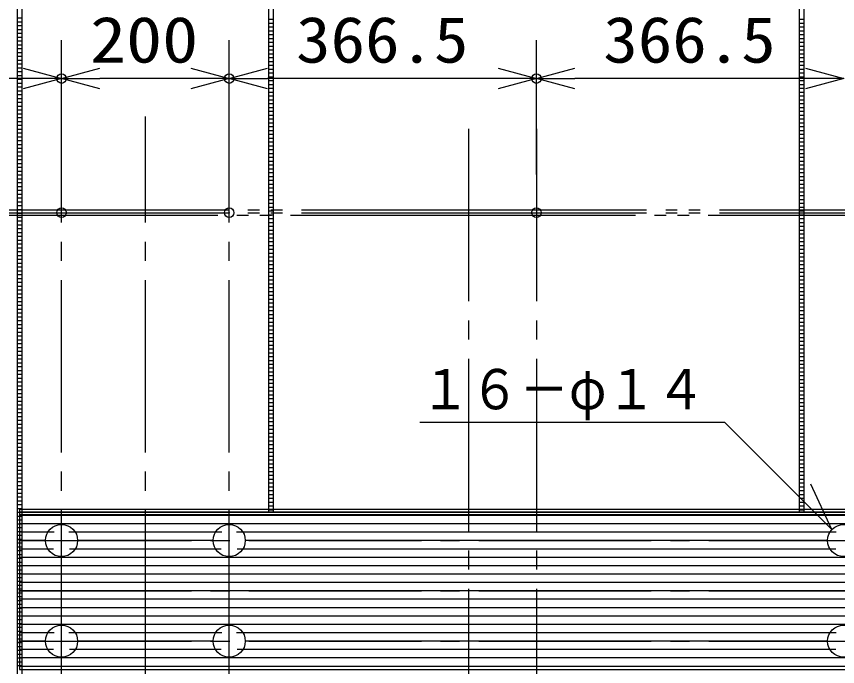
# Model space of a CAD drawing. Units: millimetres on the paper. Extents: x -384 to 384, y -238 to 239.
# Drawn here: x 169.67 to 212.52, y -123.92 to -89.99 of the extents above; entities that cross this region are included whole.
import ezdxf
from ezdxf.enums import TextEntityAlignment as Align

# ---------------------------------------------------------------- set-up
doc = ezdxf.new("R2010")
doc.units = ezdxf.units.MM
doc.header["$PDMODE"] = 32
doc.header["$PDSIZE"] = 0.5
doc.linetypes.add('CHAIN2', pattern=[12, 9, -1, 1, -1])
doc.linetypes.add('LONG_DOUBLE_CHAIN', pattern=[21.8, 18, -1, 0.6, -0.6, 0.6, -1])
for name, color, linetype in [('0-1_GAIKEI', 7, 'Continuous'), ('0-3_WAKU', 4, 'Continuous'), ('0-4_0', 1, 'Continuous'), ('0-5_SUNPO', 3, 'Continuous'), ('0-6_DEFPOINTS', 7, 'Continuous')]:
    doc.layers.add(name, color=color, linetype=linetype)
doc.styles.add('ＭＳ ゴシック', font='')
doc.styles.get('ＭＳ ゴシック').set_extended_font_data('MS Gothic')

# ---------------------------------------------------------------- blocks, each defined once
blk = doc.blocks.new('_OPEN30')
at = {"layer": '0-3_WAKU', "color": 7}
blk.add_line((0, 0), (-1, 0), dxfattribs=at)
blk.add_lwpolyline([(-1, 0.2679), (0, 0), (-1, -0.2679)], dxfattribs=at)

msp = doc.modelspace()

# ---------------------------------------------------------------- linework, layer by layer
at = {"layer": '0-1_GAIKEI'}
for p, q in [((169.967, -90.082), (169.705, -90.082)), ((169.967, -90.282), (169.705, -90.282)), ((183.092, -90.155), (182.83, -90.155)), ((183.092, -90.355), (182.83, -90.355)), ((210.786, -90.155), (210.523, -90.155)), ((210.786, -90.355), (210.523, -90.355)), ((169.967, -90.482), (169.705, -90.482)), ((169.967, -90.682), (169.705, -90.682)), ((183.092, -90.555), (182.83, -90.555)), ((183.092, -90.755), (182.83, -90.755)), ((210.786, -90.555), (210.523, -90.555)), ((210.786, -90.755), (210.523, -90.755)), ((169.967, -90.882), (169.705, -90.882)), ((169.967, -91.082), (169.705, -91.082)), ((169.967, -91.282), (169.705, -91.282)), ((183.092, -90.955), (182.83, -90.955)), ((183.092, -91.155), (182.83, -91.155)), ((210.786, -90.955), (210.523, -90.955)), ((210.786, -91.155), (210.523, -91.155)), ((169.967, -91.482), (169.705, -91.482)), ((169.967, -91.682), (169.705, -91.682)), ((183.092, -91.355), (182.83, -91.355)), ((183.092, -91.555), (182.83, -91.555)), ((210.786, -91.355), (210.523, -91.355)), ((210.786, -91.555), (210.523, -91.555)), ((169.967, -91.882), (169.705, -91.882)), ((169.967, -92.082), (169.705, -92.082)), ((183.092, -91.755), (182.83, -91.755)), ((183.092, -91.955), (182.83, -91.955)), ((210.786, -91.755), (210.523, -91.755)), ((210.786, -91.955), (210.523, -91.955)), ((169.967, -92.282), (169.705, -92.282)), ((169.967, -92.482), (169.705, -92.482)), ((183.092, -92.155), (182.83, -92.155)), ((183.092, -92.355), (182.83, -92.355)), ((183.092, -92.555), (182.83, -92.555)), ((210.786, -92.155), (210.523, -92.155)), ((210.786, -92.355), (210.523, -92.355)), ((210.786, -92.555), (210.523, -92.555)), ((169.967, -92.682), (169.705, -92.682)), ((169.967, -92.882), (169.705, -92.882)), ((183.092, -92.755), (182.83, -92.755)), ((183.092, -92.955), (182.83, -92.955)), ((210.786, -92.755), (210.523, -92.755)), ((210.786, -92.955), (210.523, -92.955)), ((169.967, -93.082), (169.705, -93.082)), ((169.967, -93.282), (169.705, -93.282)), ((183.092, -93.155), (182.83, -93.155)), ((183.092, -93.355), (182.83, -93.355)), ((210.786, -93.155), (210.523, -93.155)), ((210.786, -93.355), (210.523, -93.355)), ((169.967, -93.482), (169.705, -93.482)), ((169.967, -93.682), (169.705, -93.682)), ((183.092, -93.555), (182.83, -93.555)), ((183.092, -93.755), (182.83, -93.755)), ((210.786, -93.555), (210.523, -93.555)), ((210.786, -93.755), (210.523, -93.755)), ((169.967, -93.882), (169.705, -93.882)), ((169.967, -94.082), (169.705, -94.082)), ((169.967, -94.282), (169.705, -94.282)), ((183.092, -93.955), (182.83, -93.955)), ((183.092, -94.155), (182.83, -94.155)), ((210.786, -93.955), (210.523, -93.955)), ((210.786, -94.155), (210.523, -94.155)), ((169.967, -94.482), (169.705, -94.482)), ((169.967, -94.682), (169.705, -94.682)), ((183.092, -94.355), (182.83, -94.355)), ((183.092, -94.555), (182.83, -94.555)), ((210.786, -94.355), (210.523, -94.355)), ((210.786, -94.555), (210.523, -94.555)), ((169.967, -94.882), (169.705, -94.882)), ((169.967, -95.082), (169.705, -95.082)), ((183.092, -94.755), (182.83, -94.755)), ((183.092, -94.955), (182.83, -94.955)), ((210.786, -94.755), (210.523, -94.755)), ((210.786, -94.955), (210.523, -94.955)), ((169.967, -95.282), (169.705, -95.282)), ((169.967, -95.482), (169.705, -95.482)), ((183.092, -95.155), (182.83, -95.155)), ((183.092, -95.355), (182.83, -95.355)), ((183.092, -95.555), (182.83, -95.555)), ((210.786, -95.155), (210.523, -95.155)), ((210.786, -95.355), (210.523, -95.355)), ((210.786, -95.555), (210.523, -95.555)), ((169.967, -95.682), (169.705, -95.682)), ((169.967, -95.882), (169.705, -95.882)), ((183.092, -95.755), (182.83, -95.755)), ((183.092, -95.955), (182.83, -95.955)), ((210.786, -95.755), (210.523, -95.755)), ((210.786, -95.955), (210.523, -95.955)), ((169.967, -96.082), (169.705, -96.082)), ((169.967, -96.282), (169.705, -96.282)), ((183.092, -96.155), (182.83, -96.155)), ((183.092, -96.355), (182.83, -96.355)), ((210.786, -96.155), (210.523, -96.155)), ((210.786, -96.355), (210.523, -96.355)), ((169.967, -96.482), (169.705, -96.482)), ((169.967, -96.682), (169.705, -96.682)), ((183.092, -96.555), (182.83, -96.555)), ((183.092, -96.755), (182.83, -96.755)), ((210.786, -96.555), (210.523, -96.555)), ((210.786, -96.755), (210.523, -96.755)), ((169.967, -96.882), (169.705, -96.882)), ((169.967, -97.082), (169.705, -97.082)), ((169.967, -97.282), (169.705, -97.282)), ((183.092, -96.955), (182.83, -96.955)), ((183.092, -97.155), (182.83, -97.155)), ((210.786, -96.955), (210.523, -96.955)), ((210.786, -97.155), (210.523, -97.155)), ((169.967, -97.482), (169.705, -97.482)), ((169.967, -97.682), (169.705, -97.682)), ((183.092, -97.355), (182.83, -97.355)), ((183.092, -97.555), (182.83, -97.555)), ((210.786, -97.355), (210.523, -97.355)), ((210.786, -97.555), (210.523, -97.555)), ((169.967, -97.882), (169.705, -97.882)), ((169.967, -98.082), (169.705, -98.082)), ((183.092, -97.755), (182.83, -97.755)), ((183.092, -97.955), (182.83, -97.955)), ((210.786, -97.755), (210.523, -97.755)), ((210.786, -97.955), (210.523, -97.955)), ((169.967, -98.282), (169.705, -98.282)), ((169.967, -98.482), (169.705, -98.482)), ((183.092, -98.155), (182.83, -98.155)), ((183.092, -98.355), (182.83, -98.355)), ((183.092, -98.555), (182.83, -98.555)), ((210.786, -98.155), (210.523, -98.155)), ((210.786, -98.355), (210.523, -98.355)), ((210.786, -98.555), (210.523, -98.555)), ((169.967, -98.682), (169.705, -98.682)), ((169.967, -98.882), (169.705, -98.882)), ((183.092, -98.755), (182.83, -98.755)), ((183.092, -98.955), (182.83, -98.955)), ((210.786, -98.755), (210.523, -98.755)), ((210.786, -98.955), (210.523, -98.955)), ((169.967, -99.082), (169.705, -99.082)), ((169.967, -99.282), (169.705, -99.282)), ((183.092, -99.155), (182.83, -99.155)), ((183.092, -99.355), (182.83, -99.355)), ((210.786, -99.155), (210.523, -99.155)), ((210.786, -99.355), (210.523, -99.355)), ((169.967, -99.482), (169.705, -99.482)), ((169.967, -99.682), (169.705, -99.682)), ((183.092, -99.555), (182.83, -99.555)), ((183.092, -99.755), (182.83, -99.755)), ((210.786, -99.555), (210.523, -99.555)), ((210.786, -99.755), (210.523, -99.755)), ((169.967, -99.882), (169.705, -99.882)), ((169.967, -100.082), (169.705, -100.082)), ((169.967, -100.282), (169.705, -100.282)), ((183.092, -99.955), (182.83, -99.955)), ((183.092, -100.155), (182.83, -100.155)), ((210.786, -99.955), (210.523, -99.955)), ((210.786, -100.155), (210.523, -100.155)), ((169.967, -100.482), (169.705, -100.482)), ((169.967, -100.682), (169.705, -100.682)), ((183.092, -100.355), (182.83, -100.355)), ((183.092, -100.555), (182.83, -100.555)), ((210.786, -100.355), (210.523, -100.355)), ((210.786, -100.555), (210.523, -100.555)), ((169.967, -100.882), (169.705, -100.882)), ((169.967, -101.082), (169.705, -101.082)), ((183.092, -100.755), (182.83, -100.755)), ((183.092, -100.955), (182.83, -100.955)), ((210.786, -100.755), (210.523, -100.755)), ((210.786, -100.955), (210.523, -100.955)), ((169.967, -101.282), (169.705, -101.282)), ((169.967, -101.482), (169.705, -101.482)), ((183.092, -101.155), (182.83, -101.155)), ((183.092, -101.355), (182.83, -101.355)), ((183.092, -101.555), (182.83, -101.555)), ((210.786, -101.155), (210.523, -101.155)), ((210.786, -101.355), (210.523, -101.355)), ((210.786, -101.555), (210.523, -101.555)), ((169.967, -101.682), (169.705, -101.682)), ((169.967, -101.882), (169.705, -101.882)), ((183.092, -101.755), (182.83, -101.755)), ((183.092, -101.955), (182.83, -101.955)), ((210.786, -101.755), (210.523, -101.755)), ((210.786, -101.955), (210.523, -101.955)), ((169.967, -102.082), (169.705, -102.082)), ((169.967, -102.282), (169.705, -102.282)), ((183.092, -102.155), (182.83, -102.155)), ((183.092, -102.355), (182.83, -102.355)), ((210.786, -102.155), (210.523, -102.155)), ((210.786, -102.355), (210.523, -102.355)), ((169.967, -102.482), (169.705, -102.482)), ((169.967, -102.682), (169.705, -102.682)), ((183.092, -102.555), (182.83, -102.555)), ((183.092, -102.755), (182.83, -102.755)), ((210.786, -102.555), (210.523, -102.555)), ((210.786, -102.755), (210.523, -102.755)), ((169.967, -102.882), (169.705, -102.882)), ((169.967, -103.082), (169.705, -103.082)), ((169.967, -103.282), (169.705, -103.282)), ((183.092, -102.955), (182.83, -102.955)), ((183.092, -103.155), (182.83, -103.155)), ((210.786, -102.955), (210.523, -102.955)), ((210.786, -103.155), (210.523, -103.155)), ((169.967, -103.482), (169.705, -103.482)), ((169.967, -103.682), (169.705, -103.682)), ((183.092, -103.355), (182.83, -103.355)), ((183.092, -103.555), (182.83, -103.555)), ((210.786, -103.355), (210.523, -103.355)), ((210.786, -103.555), (210.523, -103.555)), ((169.967, -103.882), (169.705, -103.882)), ((169.967, -104.082), (169.705, -104.082)), ((183.092, -103.755), (182.83, -103.755)), ((183.092, -103.955), (182.83, -103.955)), ((210.786, -103.755), (210.523, -103.755)), ((210.786, -103.955), (210.523, -103.955)), ((169.967, -104.282), (169.705, -104.282)), ((169.967, -104.482), (169.705, -104.482)), ((183.092, -104.155), (182.83, -104.155)), ((183.092, -104.355), (182.83, -104.355)), ((183.092, -104.555), (182.83, -104.555)), ((210.786, -104.155), (210.523, -104.155)), ((210.786, -104.355), (210.523, -104.355)), ((210.786, -104.555), (210.523, -104.555)), ((169.967, -104.682), (169.705, -104.682)), ((169.967, -104.882), (169.705, -104.882)), ((183.092, -104.755), (182.83, -104.755)), ((183.092, -104.955), (182.83, -104.955)), ((210.786, -104.755), (210.523, -104.755)), ((210.786, -104.955), (210.523, -104.955)), ((169.967, -105.082), (169.705, -105.082)), ((169.967, -105.282), (169.705, -105.282)), ((183.092, -105.155), (182.83, -105.155)), ((183.092, -105.355), (182.83, -105.355)), ((210.786, -105.155), (210.523, -105.155)), ((210.786, -105.355), (210.523, -105.355)), ((169.967, -105.482), (169.705, -105.482)), ((169.967, -105.682), (169.705, -105.682)), ((183.092, -105.555), (182.83, -105.555)), ((183.092, -105.755), (182.83, -105.755)), ((210.786, -105.555), (210.523, -105.555)), ((210.786, -105.755), (210.523, -105.755)), ((169.967, -105.882), (169.705, -105.882)), ((169.967, -106.082), (169.705, -106.082)), ((169.967, -106.282), (169.705, -106.282)), ((183.092, -105.955), (182.83, -105.955)), ((183.092, -106.155), (182.83, -106.155)), ((210.786, -105.955), (210.523, -105.955)), ((210.786, -106.155), (210.523, -106.155)), ((169.967, -106.482), (169.705, -106.482)), ((169.967, -106.682), (169.705, -106.682)), ((183.092, -106.355), (182.83, -106.355)), ((183.092, -106.555), (182.83, -106.555)), ((210.786, -106.355), (210.523, -106.355)), ((210.786, -106.555), (210.523, -106.555)), ((169.967, -106.882), (169.705, -106.882)), ((169.967, -107.082), (169.705, -107.082)), ((183.092, -106.755), (182.83, -106.755)), ((183.092, -106.955), (182.83, -106.955)), ((210.786, -106.755), (210.523, -106.755)), ((210.786, -106.955), (210.523, -106.955)), ((169.967, -107.282), (169.705, -107.282)), ((169.967, -107.482), (169.705, -107.482)), ((183.092, -107.155), (182.83, -107.155)), ((183.092, -107.355), (182.83, -107.355)), ((183.092, -107.555), (182.83, -107.555)), ((210.786, -107.155), (210.523, -107.155)), ((210.786, -107.355), (210.523, -107.355)), ((210.786, -107.555), (210.523, -107.555)), ((169.967, -107.682), (169.705, -107.682)), ((169.967, -107.882), (169.705, -107.882)), ((183.092, -107.755), (182.83, -107.755)), ((183.092, -107.955), (182.83, -107.955)), ((210.786, -107.755), (210.523, -107.755)), ((210.786, -107.955), (210.523, -107.955)), ((169.967, -108.082), (169.705, -108.082)), ((169.967, -108.282), (169.705, -108.282)), ((183.092, -108.155), (182.83, -108.155)), ((183.092, -108.355), (182.83, -108.355)), ((210.786, -108.155), (210.523, -108.155)), ((210.786, -108.355), (210.523, -108.355)), ((169.967, -108.482), (169.705, -108.482)), ((169.967, -108.682), (169.705, -108.682)), ((183.092, -108.555), (182.83, -108.555)), ((183.092, -108.755), (182.83, -108.755)), ((210.786, -108.555), (210.523, -108.555)), ((210.786, -108.755), (210.523, -108.755)), ((169.967, -108.882), (169.705, -108.882)), ((169.967, -109.082), (169.705, -109.082)), ((169.967, -109.282), (169.705, -109.282)), ((183.092, -108.955), (182.83, -108.955)), ((183.092, -109.155), (182.83, -109.155)), ((210.786, -108.955), (210.523, -108.955)), ((210.786, -109.155), (210.523, -109.155)), ((169.967, -109.482), (169.705, -109.482)), ((169.967, -109.682), (169.705, -109.682)), ((183.092, -109.355), (182.83, -109.355)), ((183.092, -109.555), (182.83, -109.555)), ((210.786, -109.355), (210.523, -109.355)), ((210.786, -109.555), (210.523, -109.555)), ((169.967, -109.882), (169.705, -109.882)), ((169.967, -110.082), (169.705, -110.082)), ((183.092, -109.755), (182.83, -109.755)), ((183.092, -109.955), (182.83, -109.955)), ((210.786, -109.755), (210.523, -109.755)), ((210.786, -109.955), (210.523, -109.955)), ((169.967, -110.282), (169.705, -110.282)), ((169.967, -110.482), (169.705, -110.482)), ((183.092, -110.155), (182.83, -110.155)), ((183.092, -110.355), (182.83, -110.355)), ((183.092, -110.555), (182.83, -110.555)), ((210.786, -110.155), (210.523, -110.155)), ((210.786, -110.355), (210.523, -110.355)), ((210.786, -110.555), (210.523, -110.555)), ((169.967, -110.682), (169.705, -110.682)), ((169.967, -110.882), (169.705, -110.882)), ((183.092, -110.755), (182.83, -110.755)), ((183.092, -110.955), (182.83, -110.955)), ((210.786, -110.755), (210.523, -110.755)), ((210.786, -110.955), (210.523, -110.955)), ((169.967, -111.082), (169.705, -111.082)), ((169.967, -111.282), (169.705, -111.282)), ((183.092, -111.155), (182.83, -111.155)), ((183.092, -111.355), (182.83, -111.355)), ((210.786, -111.155), (210.523, -111.155)), ((210.786, -111.355), (210.523, -111.355)), ((169.967, -111.482), (169.705, -111.482)), ((169.967, -111.682), (169.705, -111.682)), ((183.092, -111.555), (182.83, -111.555)), ((183.092, -111.755), (182.83, -111.755)), ((210.786, -111.555), (210.523, -111.555)), ((210.786, -111.755), (210.523, -111.755)), ((169.967, -111.882), (169.705, -111.882)), ((169.967, -112.082), (169.705, -112.082)), ((183.092, -111.955), (182.83, -111.955)), ((183.092, -112.155), (182.83, -112.155)), ((210.786, -111.955), (210.523, -111.955)), ((210.786, -112.155), (210.523, -112.155)), ((169.967, -112.282), (169.705, -112.282)), ((169.967, -112.482), (169.705, -112.482)), ((169.967, -112.682), (169.705, -112.682)), ((183.092, -112.355), (182.83, -112.355)), ((183.092, -112.555), (182.83, -112.555)), ((210.786, -112.355), (210.523, -112.355)), ((210.786, -112.555), (210.523, -112.555)), ((169.967, -112.882), (169.705, -112.882)), ((169.967, -113.082), (169.705, -113.082)), ((183.092, -112.755), (182.83, -112.755)), ((183.092, -112.955), (182.83, -112.955)), ((210.786, -112.755), (210.523, -112.755)), ((210.786, -112.955), (210.523, -112.955)), ((169.967, -113.282), (169.705, -113.282)), ((169.967, -113.482), (169.705, -113.482)), ((183.092, -113.155), (182.83, -113.155)), ((183.092, -113.355), (182.83, -113.355)), ((183.092, -113.555), (182.83, -113.555)), ((210.786, -113.155), (210.523, -113.155)), ((210.786, -113.355), (210.523, -113.355)), ((210.786, -113.555), (210.523, -113.555)), ((169.967, -113.682), (169.705, -113.682)), ((169.967, -113.882), (169.705, -113.882)), ((183.092, -113.755), (182.83, -113.755)), ((183.092, -113.955), (182.83, -113.955)), ((210.786, -113.755), (210.523, -113.755)), ((210.786, -113.955), (210.523, -113.955)), ((169.967, -114.082), (169.705, -114.082)), ((169.967, -114.282), (169.705, -114.282)), ((183.092, -114.155), (182.83, -114.155)), ((183.092, -114.355), (182.83, -114.355)), ((210.786, -114.155), (210.523, -114.155)), ((210.786, -114.355), (210.523, -114.355)), ((169.967, -114.482), (169.705, -114.482)), ((169.967, -114.682), (169.705, -114.682)), ((183.092, -114.555), (182.83, -114.555)), ((183.092, -114.755), (182.83, -114.755)), ((210.786, -114.555), (210.523, -114.555)), ((210.786, -114.755), (210.523, -114.755)), ((169.967, -114.882), (169.705, -114.882)), ((169.967, -115.082), (169.705, -115.082)), ((183.092, -114.955), (182.83, -114.955)), ((183.092, -115.155), (182.83, -115.155)), ((210.786, -114.955), (210.523, -114.955)), ((210.786, -115.155), (210.523, -115.155)), ((169.967, -115.282), (169.705, -115.282)), ((169.967, -115.482), (169.705, -115.482)), ((169.967, -115.682), (169.705, -115.682)), ((183.092, -115.355), (182.83, -115.355)), ((183.092, -115.555), (182.83, -115.555)), ((210.786, -115.355), (210.523, -115.355)), ((210.786, -115.555), (210.523, -115.555)), ((169.967, -115.882), (169.705, -115.882)), ((169.967, -116.082), (169.705, -116.082)), ((223.78, -115.887), (169.836, -115.887)), ((183.092, -115.755), (182.83, -115.755)), ((210.786, -115.755), (210.523, -115.755)), ((169.967, -116.282), (169.705, -116.282)), ((169.967, -116.482), (169.705, -116.482)), ((169.967, -116.682), (169.705, -116.682)), ((169.967, -116.882), (169.705, -116.882)), ((169.967, -117.082), (169.705, -117.082)), ((169.967, -117.282), (169.705, -117.282)), ((169.967, -117.482), (169.705, -117.482)), ((169.967, -117.682), (169.705, -117.682)), ((169.967, -117.882), (169.705, -117.882)), ((169.967, -118.082), (169.705, -118.082)), ((169.967, -118.282), (169.705, -118.282)), ((169.967, -118.482), (169.705, -118.482)), ((169.967, -118.682), (169.705, -118.682)), ((169.967, -118.882), (169.705, -118.882)), ((169.967, -119.082), (169.705, -119.082)), ((169.967, -119.282), (169.705, -119.282)), ((169.967, -119.482), (169.705, -119.482)), ((169.967, -119.682), (169.705, -119.682)), ((169.967, -119.882), (169.705, -119.882)), ((169.967, -120.082), (169.705, -120.082)), ((169.967, -120.282), (169.705, -120.282)), ((169.967, -120.482), (169.705, -120.482)), ((169.967, -120.682), (169.705, -120.682)), ((169.967, -120.882), (169.705, -120.882)), ((169.967, -121.082), (169.705, -121.082)), ((169.967, -121.282), (169.705, -121.282)), ((169.967, -121.482), (169.705, -121.482)), ((169.967, -121.682), (169.705, -121.682)), ((169.967, -121.882), (169.705, -121.882)), ((169.967, -122.082), (169.705, -122.082)), ((169.967, -122.282), (169.705, -122.282)), ((169.967, -122.482), (169.705, -122.482)), ((169.967, -122.682), (169.705, -122.682)), ((169.967, -122.882), (169.705, -122.882)), ((169.967, -123.082), (169.705, -123.082)), ((169.967, -123.282), (169.705, -123.282)), ((169.967, -123.482), (169.705, -123.482)), ((169.967, -123.682), (169.705, -123.682)), ((169.967, -123.882), (169.705, -123.882))]:
    msp.add_line(p, q, dxfattribs=at)
at = {"layer": '0-1_GAIKEI', "color": 1, "linetype": 'CHAIN2'}
for p, q in [((172.023, -208.746), (172.023, -95.22)), ((176.398, -208.746), (176.398, -95.22)), ((180.773, -208.746), (180.773, -95.22)), ((157.8, -117.343), (228.728, -117.343)), ((157.8, -119.968), (228.728, -119.968)), ((157.8, -122.593), (228.728, -122.593))]:
    msp.add_line(p, q, dxfattribs=at)
at = {"layer": '0-1_GAIKEI', "linetype": 'LONG_DOUBLE_CHAIN'}
msp.add_line((224.353, -100.263), (162.175, -100.263), dxfattribs=at)
at = {"layer": '0-1_GAIKEI', "color": 1}
for p, q in [((169.836, -116.017), (223.78, -116.017)), ((169.836, -116.455), (223.78, -116.455)), ((169.836, -116.892), (171.636, -116.892)), ((172.411, -116.892), (180.386, -116.892)), ((181.161, -116.892), (212.455, -116.892)), ((169.836, -117.33), (171.199, -117.33)), ((172.848, -117.33), (179.949, -117.33)), ((181.598, -117.33), (212.017, -117.33)), ((169.836, -117.767), (171.61, -117.767)), ((172.437, -117.767), (180.36, -117.767)), ((181.187, -117.767), (212.429, -117.767)), ((169.836, -118.205), (223.78, -118.205)), ((169.836, -118.642), (223.78, -118.642)), ((169.836, -119.08), (223.78, -119.08)), ((169.836, -119.517), (223.78, -119.517)), ((169.836, -119.955), (223.78, -119.955)), ((169.836, -120.392), (223.78, -120.392)), ((169.836, -120.83), (223.78, -120.83)), ((169.836, -121.267), (223.78, -121.267)), ((169.836, -121.705), (223.78, -121.705)), ((169.836, -122.142), (171.636, -122.142)), ((172.411, -122.142), (180.386, -122.142)), ((181.161, -122.142), (212.455, -122.142)), ((169.836, -122.58), (171.199, -122.58)), ((172.848, -122.58), (179.949, -122.58)), ((181.598, -122.58), (212.017, -122.58)), ((169.836, -123.017), (171.61, -123.017)), ((172.437, -123.017), (180.36, -123.017)), ((181.187, -123.017), (212.429, -123.017)), ((169.836, -123.455), (223.78, -123.455)), ((169.836, -123.892), (223.78, -123.892))]:
    msp.add_line(p, q, dxfattribs=at)
at = {"layer": '0-1_GAIKEI'}
for points in [[(169.967, -225.982), (169.967, -62.775), (169.705, -62.775), (169.705, -225.982)], [(183.092, -115.855), (183.092, -62.775), (182.83, -62.775), (182.83, -115.855)], [(210.786, -115.855), (210.786, -62.775), (210.523, -62.775), (210.523, -115.855)], [(169.836, -115.987), (223.78, -115.987), (223.78, -115.724), (169.836, -115.724)]]:
    msp.add_lwpolyline(points, close=True, dxfattribs=at)
at = {"layer": '0-1_GAIKEI', "linetype": 'LONG_DOUBLE_CHAIN'}
msp.add_lwpolyline([(162.175, -100.363), (224.353, -100.363), (224.353, -100.101), (162.175, -100.101)], close=True, dxfattribs=at)
at = {"layer": '0-1_GAIKEI', "color": 1}
msp.add_lwpolyline([(169.836, -124.08), (223.78, -124.08), (223.78, -115.855), (169.836, -115.855)], close=True, dxfattribs=at)
at = {"layer": '0-1_GAIKEI'}
for centre in [(172.023, -117.343), (180.773, -117.343), (212.842, -117.343), (172.023, -122.593), (180.773, -122.593), (212.842, -122.593)]:
    msp.add_circle(centre, 0.838, dxfattribs=at)
at = {"layer": '0-1_GAIKEI', "color": 1}
for centre in [(172.023, -117.343), (180.773, -117.343), (212.842, -117.343), (172.023, -122.593), (180.773, -122.593), (212.842, -122.593)]:
    msp.add_circle(centre, 0.838, dxfattribs=at)
at = {"layer": '0-4_0', "color": 3}
for p, q in [((196.808, -98.232), (196.808, -91.232)), ((210.842, -93.232), (198.808, -93.232))]:
    msp.add_line(p, q, dxfattribs=at)
at = {"layer": '0-4_0', "linetype": 'CHAIN2'}
for p, q in [((193.264, -95.857), (193.264, -210.228)), ((196.808, -95.857), (196.808, -210.228))]:
    msp.add_line(p, q, dxfattribs=at)
at = {"layer": '0-4_0'}
for p, q in [((190.717, -111.156), (206.615, -111.156)), ((206.615, -111.156), (212.23, -116.771)), ((212.23, -116.771), (211.121, -114.392))]:
    msp.add_line(p, q, dxfattribs=at)
at = {"layer": '0-5_SUNPO'}
for p, q in [((172.023, -98.232), (172.023, -91.232)), ((172.023, -98.232), (172.023, -91.232)), ((180.773, -98.232), (180.773, -91.232)), ((180.773, -98.232), (180.773, -91.232)), ((196.808, -98.232), (196.808, -91.232)), ((170.023, -93.232), (164.175, -93.232)), ((178.773, -93.232), (174.023, -93.232)), ((194.808, -93.232), (182.773, -93.232))]:
    msp.add_line(p, q, dxfattribs=at)
at = {"layer": '0-5_SUNPO', "color": 7}
for p in [(196.808, -93.232), (196.808, -100.232)]:
    msp.add_point(p, dxfattribs=at)
at = {"layer": '0-6_DEFPOINTS'}
for p in [(172.023, -93.232), (180.773, -93.232), (172.023, -100.232), (172.023, -100.232), (180.773, -100.232), (196.808, -100.232)]:
    msp.add_point(p, dxfattribs=at)

# ---------------------------------------------------------------- block references
at = {"layer": '0-4_0', "xscale": 2, "yscale": 2, "rotation": 180}
msp.add_blockref('_OPEN30', (196.808, -93.232), dxfattribs=at)
at = {"layer": '0-4_0', "xscale": 2, "yscale": 2}
msp.add_blockref('_OPEN30', (212.842, -93.232), dxfattribs=at)
at = {"layer": '0-5_SUNPO', "xscale": 2, "yscale": 2}
for p in [(172.023, -93.232), (180.773, -93.232), (196.808, -93.232)]:
    msp.add_blockref('_OPEN30', p, dxfattribs=at)
at = {"layer": '0-5_SUNPO', "xscale": 2, "yscale": 2, "rotation": 180}
for p in [(172.023, -93.232), (180.773, -93.232)]:
    msp.add_blockref('_OPEN30', p, dxfattribs=at)

# ---------------------------------------------------------------- texts
at = {"layer": '0-4_0', "color": 3, "style": 'ＭＳ ゴシック', "width": 1.1}
msp.add_text('366.5', height=2.405, dxfattribs=at).set_placement((200.297, -93.123), align=Align.BOTTOM_LEFT)
at = {"layer": '0-4_0', "color": 2, "style": 'ＭＳ ゴシック', "width": 0.9}
msp.add_text('１６－φ１４', height=2.104, dxfattribs=at).set_placement((190.755, -111.123), align=Align.BOTTOM_LEFT)
at = {"layer": '0-5_SUNPO', "style": 'ＭＳ ゴシック'}
for s, width, p in [('200', 1.15, (173.511, -93.123)), ('366.5', 1.1, (184.263, -93.123))]:
    msp.add_text(s, height=2.405, dxfattribs=dict(at, width=width)).set_placement(p, align=Align.BOTTOM_LEFT)

doc.saveas('drawing.dxf')
